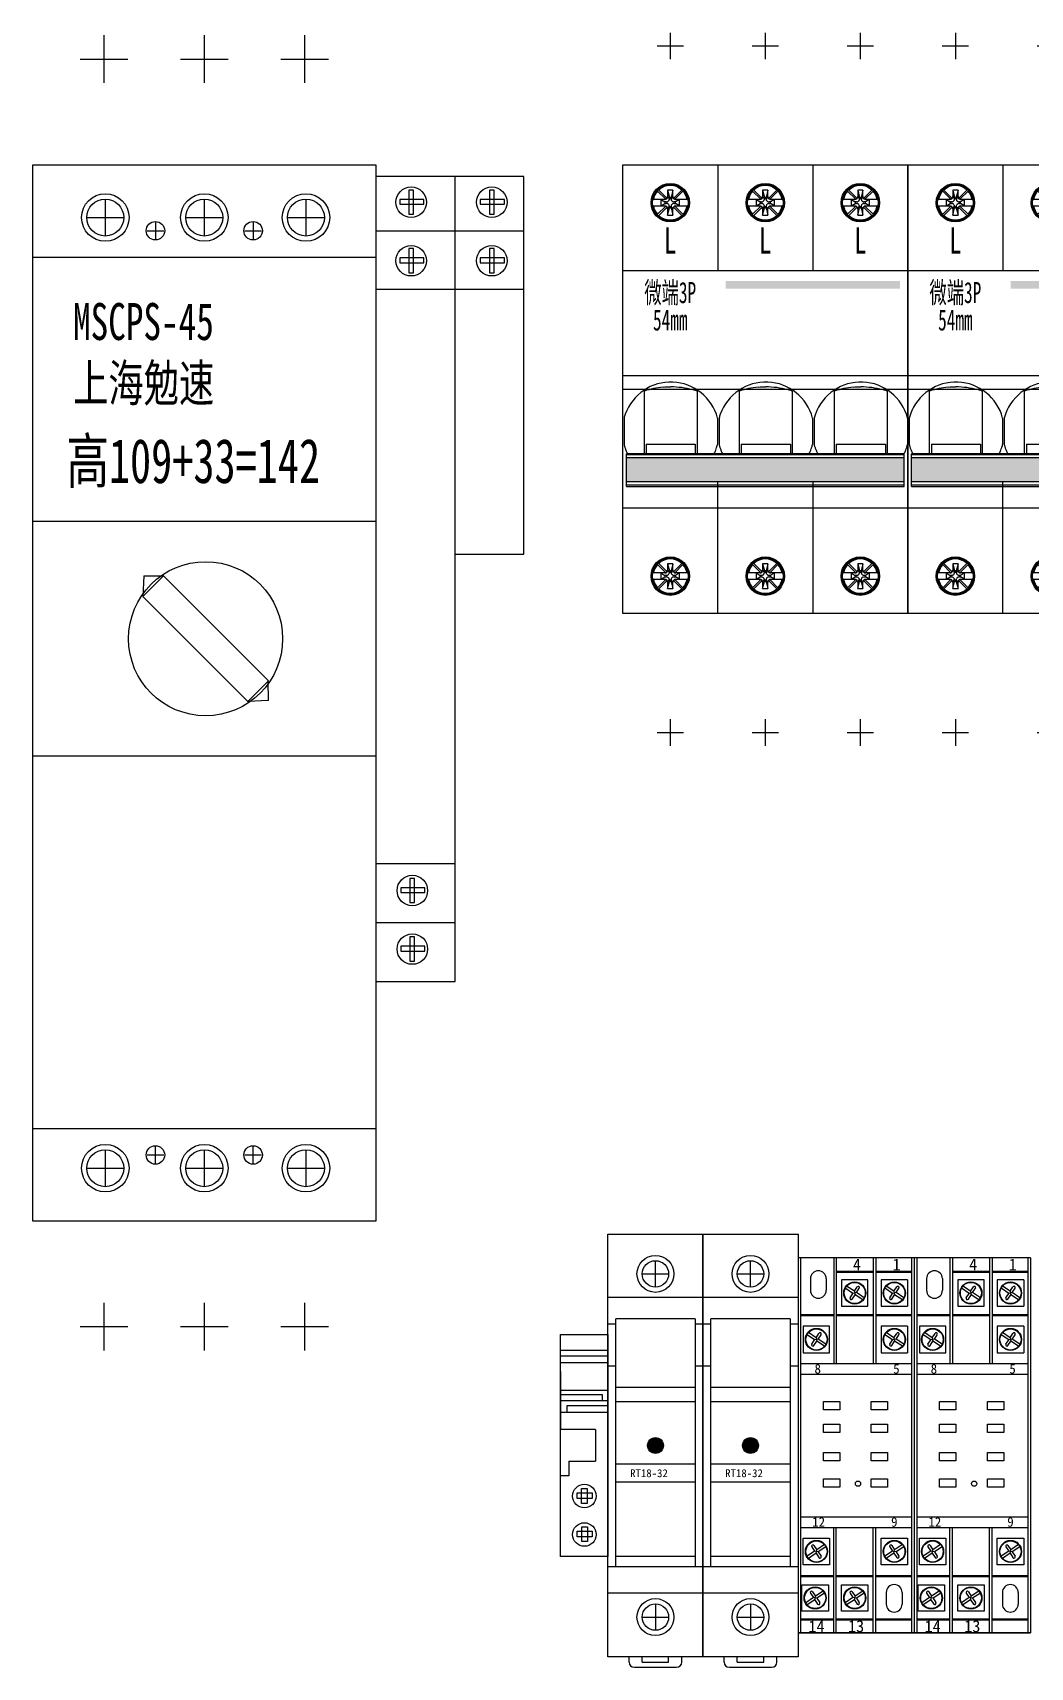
# Model space of a CAD drawing. Extents: x 1670963 to 1671827, y 397778 to 399778.
# Drawn here: x 1671409.6 to 1671598.6, y 398461.7 to 398771.2 of the extents above; entities that cross this region are included whole.
import ezdxf
from ezdxf.enums import TextEntityAlignment as Align

# ---------------------------------------------------------------- set-up
doc = ezdxf.new("R2010")
doc.units = 0
doc.header["$MEASUREMENT"] = 0
for name, color, linetype in [('EQUIP-插座', 3, 'Continuous'), ('LY-JS-YQJ', 7, 'Continuous'), ('注释', 1, 'Continuous')]:
    doc.layers.add(name, color=color, linetype=linetype)
doc.layers.add('LY-二次控制图', color=7, linetype='Continuous', lineweight=18)
doc.styles.add('-宋体', font='', dxfattribs={"width": 0.65})
doc.styles.add('LY-SJ-元器件', font='', dxfattribs={"width": 0.6, "height": 4})
doc.styles.get('-宋体').set_extended_font_data('NSimSun')
doc.styles.get('LY-SJ-元器件').set_extended_font_data('SimSun')

# ---------------------------------------------------------------- blocks, each defined once
blk = doc.blocks.new('RT18保险 正视图')
at = {"layer": 'LY-JS-YQJ'}
blk.add_hatch(color=1, dxfattribs=at).paths.add_polyline_path([(1.5, -40, 1), (-1.5, -40, 1)])
for p, q in [((-9, -80), (-9, 0)), ((-9, 0), (9, 0)), ((9, 0), (9, -80)), ((0, -10.01), (0, -5.01)), ((-2.5, -7.51), (2.5, -7.51)), ((9, -12.01), (-9, -12.01)), ((-7.5, -17), (-9, -17)), ((7.5, -16), (-7.5, -16)), ((-7.5, -63), (-7.5, -16)), ((7.5, -16), (7.5, -63)), ((9, -17), (7.5, -17)), ((-7.5, -25), (-9, -25)), ((9, -25), (7.5, -25)), ((7.5, -29), (-7.5, -29)), ((7.5, -31.75), (-7.5, -31.75)), ((-7.5, -43.5), (7.5, -43.5)), ((-7.5, -46.9), (7.5, -46.9)), ((7.5, -61), (-7.5, -61)), ((9, -63), (-9, -63)), ((9, -67.99), (-9, -67.99)), ((0, -69.99), (0, -74.99)), ((-2.5, -72.49), (2.5, -72.49)), ((9, -80), (-9, -80)), ((-5, -81), (-5, -80)), ((-2.5, -81), (-2.5, -80)), ((2.5, -81), (2.5, -80)), ((5, -81), (5, -80)), ((-4, -82), (4, -82)), ((-2.5, -81), (2.5, -81))]:
    blk.add_line(p, q, dxfattribs=at)
for centre, radius in [((0, -7.51), 3.5), ((0, -7.51), 2.5), ((0, -72.49), 3.5), ((0, -72.49), 2.5)]:
    blk.add_circle(centre, radius, dxfattribs=at)
at = {"layer": 'LY-JS-YQJ', "color": 1}
blk.add_circle((0, -40), 1.5, dxfattribs=at)
at = {"layer": 'LY-JS-YQJ'}
for centre, start, end in [((-4, -81), 180, 270), ((4, -81), 270, 0)]:
    blk.add_arc(centre, 1, start, end, dxfattribs=at)
at = {"layer": 'LY-JS-YQJ', "insert": (-4.8, -44.5), "char_height": 1.5, "width": 12.3, "attachment_point": 1}
blk.add_mtext('RT18-32', dxfattribs=at)
blk = doc.blocks.new('RT18-32X-6A')
at = {"layer": 'LY-JS-YQJ'}
blk.add_blockref('RT18保险 正视图', (9, 80), dxfattribs=at)
blk = doc.blocks.new('端子堵头')
at = {"layer": 'LY-JS-YQJ'}
for p, q in [((0, 39.03), (9, 39.03)), ((0, 37.96), (9, 37.96)), ((0, 36.73), (9, 36.73)), ((0, 35), (0, 24)), ((9, 35), (9, 24)), ((9, 34.58), (9, 33.47)), ((0, 31.48), (9, 31.48)), ((7.97, 30.59), (0, 30.59)), ((0, 29.53), (9, 29.53)), ((1.25, 27.32), (1.25, 28.56)), ((1.25, 28.56), (9, 28.56)), ((7.97, 29.53), (7.97, 30.59)), ((0, 27.32), (9, 27.32)), ((6.66, 24), (0, 24)), ((6.66, 24), (6.66, 18)), ((1.59, 18), (1.59, 15.27)), ((1.59, 18), (6.66, 18)), ((1.59, 15.27), (0, 15.27))]:
    blk.add_line(p, q, dxfattribs=at)
for points in [[(0, 42), (9, 42), (9, 0), (0, 0)], [(5.06, 12.84), (5.06, 10.03), (3.99, 10.03), (3.99, 12.84)], [(3.2, 12.05), (6.01, 12.05), (6.01, 10.99), (3.2, 10.99)], [(3.2, 4.76), (6.01, 4.76), (6.01, 3.69), (3.2, 3.69)], [(5.13, 5.6), (5.13, 2.79), (4.06, 2.79), (4.06, 5.6)]]:
    blk.add_lwpolyline(points, close=True, dxfattribs=at)
for centre in [(4.54, 11.43), (4.54, 4.14)]:
    blk.add_circle(centre, 2.23, dxfattribs=at)
blk = doc.blocks.new('HH52P')
at = {"layer": 'LY-JS-YQJ'}
for p, q in [((0, 71), (0, 0)), ((22, 71), (0, 71)), ((0, 71), (0, 68.5)), ((0.5, 71), (0.5, 0)), ((6.75, 71), (6.75, 51)), ((7.25, 71), (7.25, 51)), ((7.25, 68.5), (14.25, 68.5)), ((7.25, 68.3), (14.25, 68.3)), ((14.25, 71), (14.25, 51)), ((14.75, 71), (14.75, 51)), ((14.75, 68.5), (21.5, 68.5)), ((14.75, 68.3), (21.5, 68.3)), ((21.5, 71), (21.5, 0)), ((22, 71), (22, 0)), ((2.34, 67.09), (2.34, 64.88)), ((5.34, 67.09), (5.34, 64.88)), ((8.24, 66.87), (8.24, 61.87)), ((13.24, 66.87), (8.24, 66.87)), ((10.4, 64.3), (8.95, 65.27)), ((10.67, 64.71), (9.21, 65.67)), ((10.67, 64.71), (11.21, 65.53)), ((11.07, 64.44), (11.61, 65.26)), ((13.24, 61.87), (13.24, 66.87)), ((20.74, 66.87), (15.74, 66.87)), ((15.74, 66.87), (15.74, 61.87)), ((17.9, 64.3), (16.45, 65.27)), ((18.17, 64.71), (16.71, 65.67)), ((18.17, 64.71), (18.71, 65.53)), ((18.57, 64.44), (19.11, 65.26)), ((20.74, 66.87), (20.74, 61.87)), ((9.86, 63.48), (10.4, 64.3)), ((10.26, 63.22), (10.8, 64.04)), ((11.07, 64.44), (10.4, 64.3)), ((10.67, 64.71), (10.8, 64.04)), ((12.26, 63.08), (10.8, 64.04)), ((12.53, 63.48), (11.07, 64.44)), ((17.36, 63.48), (17.9, 64.3)), ((17.76, 63.22), (18.3, 64.04)), ((18.57, 64.44), (17.9, 64.3)), ((18.17, 64.71), (18.3, 64.04)), ((19.76, 63.08), (18.3, 64.04)), ((20.03, 63.48), (18.57, 64.44)), ((0.5, 60.3), (6.75, 60.3)), ((0.5, 60.1), (6.75, 60.1)), ((7.25, 60.3), (14.25, 60.3)), ((7.25, 60.1), (14.25, 60.1)), ((8.24, 61.87), (13.24, 61.87)), ((14.75, 60.3), (21.5, 60.3)), ((14.75, 60.1), (21.5, 60.1)), ((15.74, 61.87), (20.74, 61.87)), ((0.99, 58.07), (0.99, 53.07)), ((5.99, 58.07), (0.99, 58.07)), ((3.15, 55.51), (1.7, 56.47)), ((3.42, 55.91), (1.96, 56.87)), ((3.42, 55.91), (3.96, 56.73)), ((3.42, 55.91), (3.55, 55.24)), ((3.82, 55.64), (4.36, 56.46)), ((5.99, 53.07), (5.99, 58.07)), ((15.74, 58.07), (15.74, 53.07)), ((20.74, 58.07), (15.74, 58.07)), ((17.9, 55.51), (16.45, 56.47)), ((18.17, 55.91), (16.71, 56.87)), ((18.17, 55.91), (18.71, 56.73)), ((18.17, 55.91), (18.3, 55.24)), ((18.57, 55.64), (19.11, 56.46)), ((20.74, 58.07), (20.74, 53.07)), ((0.99, 53.07), (5.99, 53.07)), ((2.61, 54.68), (3.15, 55.51)), ((3.01, 54.42), (3.55, 55.24)), ((3.82, 55.64), (3.15, 55.51)), ((5.01, 54.28), (3.55, 55.24)), ((5.28, 54.68), (3.82, 55.64)), ((15.74, 53.07), (20.74, 53.07)), ((17.36, 54.68), (17.9, 55.51)), ((17.76, 54.42), (18.3, 55.24)), ((18.57, 55.64), (17.9, 55.51)), ((19.76, 54.28), (18.3, 55.24)), ((20.03, 54.68), (18.57, 55.64)), ((0.5, 51), (21.5, 51)), ((0.5, 49), (21.5, 49)), ((0.5, 22), (21.5, 22)), ((0.5, 20), (21.5, 20)), ((6.75, 0), (6.75, 20)), ((7.25, 0), (7.25, 20)), ((14.25, 0), (14.25, 20)), ((14.75, 0), (14.75, 20)), ((0.99, 17.93), (5.99, 17.93)), ((0.99, 12.93), (0.99, 17.93)), ((3.15, 15.49), (1.7, 14.53)), ((2.61, 16.32), (3.15, 15.49)), ((3.01, 16.58), (3.55, 15.76)), ((3.82, 15.36), (3.15, 15.49)), ((3.42, 15.09), (3.55, 15.76)), ((5.01, 16.72), (3.55, 15.76)), ((5.28, 16.32), (3.82, 15.36)), ((5.99, 17.93), (5.99, 12.93)), ((15.74, 17.93), (20.74, 17.93)), ((15.74, 12.93), (15.74, 17.93)), ((17.9, 15.49), (16.45, 14.53)), ((17.36, 16.32), (17.9, 15.49)), ((17.76, 16.58), (18.3, 15.76)), ((18.57, 15.36), (17.9, 15.49)), ((18.17, 15.09), (18.3, 15.76)), ((19.76, 16.72), (18.3, 15.76)), ((20.03, 16.32), (18.57, 15.36)), ((20.74, 17.93), (20.74, 12.93)), ((5.99, 12.93), (0.99, 12.93)), ((3.42, 15.09), (1.96, 14.13)), ((3.42, 15.09), (3.96, 14.27)), ((3.82, 15.36), (4.36, 14.54)), ((20.74, 12.93), (15.74, 12.93)), ((18.17, 15.09), (16.71, 14.13)), ((18.17, 15.09), (18.71, 14.27)), ((18.57, 15.36), (19.11, 14.54)), ((0.5, 10.9), (6.75, 10.9)), ((0.5, 10.7), (6.75, 10.7)), ((7.25, 10.9), (14.25, 10.9)), ((7.25, 10.7), (14.25, 10.7)), ((14.75, 10.9), (21.5, 10.9)), ((14.75, 10.7), (21.5, 10.7)), ((0.74, 9.13), (5.74, 9.13)), ((0.74, 4.13), (0.74, 9.13)), ((2.9, 6.7), (1.45, 5.73)), ((3.17, 6.29), (1.71, 5.33)), ((2.36, 7.52), (2.9, 6.7)), ((2.76, 7.78), (3.3, 6.96)), ((3.57, 6.56), (2.9, 6.7)), ((3.17, 6.29), (3.3, 6.96)), ((3.17, 6.29), (3.71, 5.47)), ((4.76, 7.92), (3.3, 6.96)), ((5.03, 7.52), (3.57, 6.56)), ((3.57, 6.56), (4.11, 5.74)), ((5.74, 9.13), (5.74, 4.13)), ((8.24, 4.13), (8.24, 9.13)), ((8.24, 9.13), (13.24, 9.13)), ((10.4, 6.7), (8.95, 5.73)), ((10.67, 6.29), (9.21, 5.33)), ((9.86, 7.52), (10.4, 6.7)), ((10.26, 7.78), (10.8, 6.96)), ((11.07, 6.56), (10.4, 6.7)), ((10.67, 6.29), (10.8, 6.96)), ((10.67, 6.29), (11.21, 5.47)), ((12.26, 7.92), (10.8, 6.96)), ((12.53, 7.52), (11.07, 6.56)), ((11.07, 6.56), (11.61, 5.74)), ((13.24, 9.13), (13.24, 4.13)), ((16.7, 7.65), (16.7, 5.44)), ((19.7, 7.65), (19.7, 5.44)), ((5.74, 4.13), (0.74, 4.13)), ((13.24, 4.13), (8.24, 4.13)), ((0, 0), (22, 0)), ((22, 0), (0, 0)), ((0.5, 2.7), (6.75, 2.7)), ((0.5, 2.5), (6.75, 2.5)), ((7.25, 2.7), (14.25, 2.7)), ((7.25, 2.5), (14.25, 2.5)), ((14.75, 2.7), (21.5, 2.7)), ((14.75, 2.5), (21.5, 2.5))]:
    blk.add_line(p, q, dxfattribs=at)
for points in [[(4.81, 43.81), (7.91, 43.81), (7.91, 42.22), (4.81, 42.22)], [(13.87, 43.81), (16.97, 43.81), (16.97, 42.22), (13.87, 42.22)], [(4.81, 39.53), (7.91, 39.53), (7.91, 37.95), (4.81, 37.95)], [(13.87, 39.53), (16.97, 39.53), (16.97, 37.95), (13.87, 37.95)], [(4.81, 34.15), (7.91, 34.15), (7.91, 32.57), (4.81, 32.57)], [(13.87, 34.15), (16.97, 34.15), (16.97, 32.57), (13.87, 32.57)], [(4.81, 29.16), (7.91, 29.16), (7.91, 27.58), (4.81, 27.58)], [(13.87, 29.16), (16.97, 29.16), (16.97, 27.58), (13.87, 27.58)]]:
    blk.add_lwpolyline(points, close=True, dxfattribs=at)
for centre, radius in [((10.74, 64.37), 2.09), ((10.74, 64.37), 2), ((18.24, 64.37), 2.09), ((18.24, 64.37), 2), ((3.49, 55.57), 2.09), ((3.49, 55.57), 2), ((18.24, 55.57), 2.09), ((18.24, 55.57), 2), ((11.36, 28.27), 0.5), ((3.49, 15.43), 2.09), ((3.49, 15.43), 2), ((18.24, 15.43), 2.09), ((18.24, 15.43), 2), ((3.24, 6.63), 2.09), ((3.24, 6.63), 2), ((10.74, 6.63), 2.09), ((10.74, 6.63), 2)]:
    blk.add_circle(centre, radius, dxfattribs=at)
for centre, radius, start, end in [((3.84, 67.09), 1.5, 0, 180), ((11.41, 65.39), 0.24, 326.5949, 146.5949), ((18.91, 65.39), 0.24, 326.5949, 146.5949), ((3.84, 64.88), 1.5, 180, 0), ((10.06, 63.35), 0.24, 146.5949, 326.5949), ((17.56, 63.35), 0.24, 146.5949, 326.5949), ((4.16, 56.6), 0.24, 326.5949, 146.5949), ((18.91, 56.6), 0.24, 326.5949, 146.5949), ((2.81, 54.55), 0.24, 146.5949, 326.5949), ((17.56, 54.55), 0.24, 146.5949, 326.5949), ((2.81, 16.45), 0.24, 33.4051, 213.4051), ((17.56, 16.45), 0.24, 33.4051, 213.4051), ((4.16, 14.4), 0.24, 213.4051, 33.4051), ((18.91, 14.4), 0.24, 213.4051, 33.4051), ((2.56, 7.65), 0.24, 33.4051, 213.4051), ((10.06, 7.65), 0.24, 33.4051, 213.4051), ((18.2, 7.65), 1.5, 0, 180), ((3.91, 5.61), 0.24, 213.4051, 33.4051), ((11.41, 5.61), 0.24, 213.4051, 33.4051), ((18.2, 5.44), 1.5, 180, 0)]:
    blk.add_arc(centre, radius, start, end, dxfattribs=at)
for s, insert, char_height, width, attachment_point in [('{\\fSimSun|b0|i0|c134|p2;4}', (10.4, 70.88), 2.25, 1.0919, 1), ('{\\fSimSun|b0|i0|c134|p2;1}', (17.9, 70.88), 2.25, 1.0919, 1), ('{\\fSimSun|b0|i0|c134|p2;8}', (3.12, 50.91), 1.8, 0.8735, 1), ('{\\fSimSun|b0|i0|c134|p2;5}', (18.02, 50.91), 1.8, 0.8735, 1), ('{\\fSimSun|b0|i0|c134|p2;12}', (2.68, 21.91), 1.8, 0.8735, 1), ('{\\fSimSun|b0|i0|c134|p2;9}', (17.62, 21.91), 1.8, 0.8735, 1), ('{\\fSimSun|b0|i0|c134|p2;14}', (1.97, 0.12), 2.25, 1.0919, 7), ('{\\fSimSun|b0|i0|c134|p2;13}', (9.47, 0.12), 2.25, 1.0919, 7)]:
    blk.add_mtext(s, dxfattribs=dict(at, insert=insert, char_height=char_height, width=width, attachment_point=attachment_point))
blk = doc.blocks.new('A$C621cb95d')
at = {"color": 0}
for p, q in [((93, -2.25), (65, -2.25)), ((13.75, -6.5), (13.75, -13.5)), ((32.5, -6.5), (32.5, -13.5)), ((51.75, -6.5), (51.75, -13.5)), ((10.25, -10), (17.25, -10)), ((29, -10), (36, -10)), ((48.25, -10), (55.25, -10)), ((65, -12.5), (93, -12.5)), ((0, -17.5), (65, -17.5)), ((65, -23.58), (93, -23.58)), ((0, -67.5), (65, -67.5)), ((21.04, -77.83), (20.87, -81.76)), ((21.04, -77.83), (24.76, -77.87)), ((44.67, -101.44), (44.6, -97.71)), ((44.67, -101.44), (40.74, -101.63)), ((65, -112), (0, -112)), ((65, -132.31), (80, -132.31)), ((65, -143.49), (80, -143.49)), ((0, -182.5), (65, -182.5)), ((13.75, -186.5), (13.75, -193.5)), ((32.5, -186.5), (32.5, -193.5)), ((51.75, -186.5), (51.75, -193.5)), ((10.25, -190), (17.25, -190)), ((29, -190), (36, -190)), ((48.25, -190), (55.25, -190))]:
    blk.add_line(p, q, dxfattribs=at)
at = {"color": 1}
for p, q in [((23.25, -10.9), (23.25, -14.1)), ((41.75, -10.9), (41.75, -14.1)), ((21.65, -12.5), (24.85, -12.5)), ((40.15, -12.5), (43.35, -12.5)), ((21.65, -187.5), (24.85, -187.5)), ((23.25, -189.1), (23.25, -185.9)), ((40.15, -187.5), (43.35, -187.5)), ((41.75, -189.1), (41.75, -185.9))]:
    blk.add_line(p, q, dxfattribs=at)
at = {"color": 0}
for points in [[(0, 0), (65, 0), (65, -200), (0, -200)], [(72.11, -9.39), (72.11, -4.81), (71.22, -4.81), (71.22, -9.39)], [(87.38, -9.39), (87.38, -4.81), (86.48, -4.81), (86.48, -9.39)], [(69.5, -7.47), (74.07, -7.47), (74.07, -6.58), (69.5, -6.58)], [(84.76, -7.47), (89.33, -7.47), (89.33, -6.58), (84.76, -6.58)], [(69.5, -18.55), (74.07, -18.55), (74.07, -17.66), (69.5, -17.66)], [(72.11, -20.46), (72.11, -15.89), (71.22, -15.89), (71.22, -20.46)], [(84.76, -18.55), (89.33, -18.55), (89.33, -17.66), (84.76, -17.66)], [(87.38, -20.46), (87.38, -15.89), (86.48, -15.89), (86.48, -20.46)], [(24.76, -77.87), (44.63, -97.74), (40.74, -101.63), (20.87, -81.76)], [(72.33, -139.72), (72.33, -135.15), (71.44, -135.15), (71.44, -139.72)], [(69.72, -137.81), (74.29, -137.81), (74.29, -136.91), (69.72, -136.91)], [(69.72, -148.88), (74.29, -148.88), (74.29, -147.99), (69.72, -147.99)], [(72.33, -150.79), (72.33, -146.22), (71.44, -146.22), (71.44, -150.79)]]:
    blk.add_lwpolyline(points, close=True, dxfattribs=at)
for points in [[(65, -154.68), (80, -154.68), (80, -2.25)], [(80, -73.75), (93, -73.75), (93, -2.25)]]:
    blk.add_lwpolyline(points, dxfattribs=at)
for centre, radius in [((13.75, -10), 4.5), ((32.5, -10), 4.5), ((51.75, -10), 4.5), ((71.68, -7.1), 2.89), ((86.94, -7.1), 2.89), ((13.75, -10), 3.5), ((32.5, -10), 3.5), ((51.75, -10), 3.5), ((71.68, -18.18), 2.89), ((86.94, -18.18), 2.89), ((32.75, -89.75), 14.59), ((71.9, -137.43), 2.89), ((71.9, -148.51), 2.89), ((13.75, -190), 4.5), ((32.5, -190), 4.5), ((51.75, -190), 4.5), ((13.75, -190), 3.5), ((32.5, -190), 3.5), ((51.75, -190), 3.5)]:
    blk.add_circle(centre, radius, dxfattribs=at)
at = {"layer": 'EQUIP-插座', "color": 1}
for p, q in [((13.5, 24.5), (13.5, 15.5)), ((32.5, 24.5), (32.5, 15.5)), ((51.5, 24.5), (51.5, 15.5)), ((9, 20), (18, 20)), ((28, 20), (37, 20)), ((47, 20), (56, 20)), ((13.5, -215.5), (13.5, -224.5)), ((32.5, -215.5), (32.5, -224.5)), ((51.5, -215.5), (51.5, -224.5)), ((9, -220), (18, -220)), ((28, -220), (37, -220)), ((47, -220), (56, -220))]:
    blk.add_line(p, q, dxfattribs=at)
at = {"layer": 'EQUIP-插座', "color": 4}
for centre in [(23.25, -12.5), (41.75, -12.5), (23.25, -187.5), (41.75, -187.5)]:
    blk.add_circle(centre, 1.75, dxfattribs=at)
at = {"color": 1, "style": '-宋体', "width": 0.7}
for s, height, p in [('MSCPS-45', 7, (7.64, -33.19)), ('上海勉速', 7, (7.64, -44.85)), ('高109+33=142', 8.4, (6.41, -60.28))]:
    blk.add_text(s, height=height, dxfattribs=at).set_placement(p)
blk = doc.blocks.new('KB0-MSCPS-45上海勉速-2024.1')
at = {"layer": '注释', "color": 6}
for centre in [(23.25, 192.5), (41.75, 192.5), (23.25, 17.5), (41.75, 17.5)]:
    blk.add_circle(centre, 1.75, dxfattribs=at)
at = {"color": 0}
blk.add_blockref('A$C621cb95d', (0, 205), dxfattribs=at)
blk = doc.blocks.new('微端3P-54mm-2022.1')
h = blk.add_hatch(color=3)
h.dxf.hatch_style = 1
h.paths.add_polyline_path([(52.5, 19), (52.5, 20.5), (19.5, 20.5), (19.5, 19)])
h = blk.add_hatch(color=0)
h.dxf.hatch_style = 1
h.paths.add_polyline_path([(53.3, -17.47), (53.3, -12.97), (0.7, -12.97), (0.7, -17.47)])
at = {"color": 1}
for p, q in [((6.5, 65), (11.5, 65)), ((9, 67.5), (9, 62.5)), ((24.5, 65), (29.5, 65)), ((27, 67.5), (27, 62.5)), ((42.5, 65), (47.5, 65)), ((45, 67.5), (45, 62.5)), ((0, 0), (54, 0)), ((9, -62.5), (9, -67.5)), ((27, -62.5), (27, -67.5)), ((45, -62.5), (45, -67.5)), ((6.5, -65), (11.5, -65)), ((24.5, -65), (29.5, -65)), ((42.5, -65), (47.5, -65))]:
    blk.add_line(p, q, dxfattribs=at)
at = {"color": 0}
for p, q in [((0, -42.5), (0, 42.5)), ((0, 42.5), (54, 42.5)), ((18, 42.5), (18, 22.5)), ((36, 42.5), (36, 22.5)), ((54, 42.5), (54, -42.5)), ((0, 22.5), (54, 22.5)), ((54, 2.5), (0, 2.5)), ((18, -42.5), (18, -17.47)), ((36, -17.47), (36, -42.5)), ((54, -22.5), (0, -22.5)), ((54, -42.5), (0, -42.5))]:
    blk.add_line(p, q, dxfattribs=at)
at = {"color": 0, "linetype": 'Continuous', "lineweight": 25}
for p, q in [((6.7, 37.82), (6.49, 37.61)), ((6.49, 37.61), (6.6, 37.5)), ((6.6, 37.5), (8.15, 35.95)), ((6.81, 37.71), (6.7, 37.82)), ((8.39, 36.13), (6.81, 37.71)), ((8.5, 37.66), (8.5, 36.46)), ((8.5, 37.66), (8.85, 36.31)), ((9.5, 37.66), (8.5, 37.66)), ((9.5, 37.66), (9.15, 36.31)), ((9.5, 36.46), (9.5, 37.66)), ((11.19, 37.71), (9.61, 36.13)), ((9.85, 35.95), (11.4, 37.5)), ((11.3, 37.82), (11.19, 37.71)), ((11.51, 37.61), (11.3, 37.82)), ((11.4, 37.5), (11.51, 37.61)), ((24.7, 37.82), (24.49, 37.61)), ((24.49, 37.61), (24.6, 37.5)), ((24.6, 37.5), (26.15, 35.95)), ((24.81, 37.71), (24.7, 37.82)), ((26.39, 36.13), (24.81, 37.71)), ((27.5, 37.66), (26.5, 37.66)), ((26.5, 37.66), (26.5, 36.46)), ((26.5, 37.66), (26.85, 36.31)), ((27.5, 37.66), (27.15, 36.31)), ((27.5, 36.46), (27.5, 37.66)), ((29.19, 37.71), (27.61, 36.13)), ((27.85, 35.95), (29.4, 37.5)), ((29.3, 37.82), (29.19, 37.71)), ((29.51, 37.61), (29.3, 37.82)), ((29.4, 37.5), (29.51, 37.61)), ((42.7, 37.82), (42.49, 37.61)), ((42.49, 37.61), (42.6, 37.5)), ((42.6, 37.5), (44.15, 35.95)), ((42.81, 37.71), (42.7, 37.82)), ((44.39, 36.13), (42.81, 37.71)), ((44.5, 37.66), (44.85, 36.31)), ((45.5, 37.66), (44.5, 37.66)), ((44.5, 37.66), (44.5, 36.46)), ((45.5, 37.66), (45.15, 36.31)), ((45.5, 36.46), (45.5, 37.66)), ((47.19, 37.71), (45.61, 36.13)), ((45.85, 35.95), (47.4, 37.5)), ((47.3, 37.82), (47.19, 37.71)), ((47.51, 37.61), (47.3, 37.82)), ((47.4, 37.5), (47.51, 37.61)), ((5.58, 34.71), (7.95, 34.71)), ((7.95, 35.91), (5.59, 35.91)), ((8.15, 34.67), (6.6, 33.12)), ((6.81, 32.91), (8.39, 34.49)), ((7.25, 35.91), (7.25, 34.71)), ((7.25, 35.91), (8, 35.46)), ((7.25, 34.71), (8, 35.16)), ((8, 35.46), (8, 35.16)), ((8.25, 35.46), (8, 35.46)), ((8, 35.16), (8.25, 35.16)), ((8.5, 36.46), (8.85, 35.96)), ((8.5, 34.16), (8.85, 34.65)), ((8.5, 32.96), (8.85, 34.31)), ((8.5, 34.16), (8.5, 32.96)), ((9.15, 36.31), (8.85, 36.31)), ((8.85, 36.31), (8.85, 35.96)), ((8.85, 34.65), (8.85, 34.31)), ((8.85, 34.31), (9.15, 34.31)), ((9.5, 36.46), (9.15, 35.96)), ((9.15, 35.96), (9.15, 36.31)), ((9.5, 34.16), (9.15, 34.66)), ((9.15, 34.31), (9.15, 34.66)), ((9.15, 34.31), (9.5, 32.96)), ((9.5, 32.96), (9.5, 34.16)), ((9.61, 34.49), (11.19, 32.91)), ((10, 35.46), (9.75, 35.46)), ((9.75, 35.16), (10, 35.16)), ((11.4, 33.12), (9.85, 34.67)), ((10.75, 35.91), (10, 35.46)), ((10, 35.16), (10, 35.46)), ((10.75, 34.71), (10, 35.16)), ((12.42, 35.91), (10.05, 35.91)), ((10.05, 34.71), (12.41, 34.71)), ((10.75, 34.71), (10.75, 35.91)), ((23.58, 34.71), (25.95, 34.71)), ((25.95, 35.91), (23.59, 35.91)), ((26.15, 34.67), (24.6, 33.12)), ((24.81, 32.91), (26.39, 34.49)), ((25.25, 35.91), (25.25, 34.71)), ((25.25, 35.91), (26, 35.46)), ((25.25, 34.71), (26, 35.16)), ((26, 35.46), (26, 35.16)), ((26.25, 35.46), (26, 35.46)), ((26, 35.16), (26.25, 35.16)), ((26.5, 36.46), (26.85, 35.96)), ((26.5, 34.16), (26.85, 34.65)), ((26.5, 32.96), (26.85, 34.31)), ((26.5, 34.16), (26.5, 32.96)), ((26.85, 36.31), (26.85, 35.96)), ((27.15, 36.31), (26.85, 36.31)), ((26.85, 34.65), (26.85, 34.31)), ((26.85, 34.31), (27.15, 34.31)), ((27.5, 36.46), (27.15, 35.96)), ((27.15, 35.96), (27.15, 36.31)), ((27.15, 34.31), (27.15, 34.66)), ((27.5, 34.16), (27.15, 34.66)), ((27.15, 34.31), (27.5, 32.96)), ((27.5, 32.96), (27.5, 34.16)), ((27.61, 34.49), (29.19, 32.91)), ((28, 35.46), (27.75, 35.46)), ((27.75, 35.16), (28, 35.16)), ((29.4, 33.12), (27.85, 34.67)), ((28.75, 35.91), (28, 35.46)), ((28, 35.16), (28, 35.46)), ((28.75, 34.71), (28, 35.16)), ((30.42, 35.91), (28.05, 35.91)), ((28.05, 34.71), (30.41, 34.71)), ((28.75, 34.71), (28.75, 35.91)), ((41.58, 34.71), (43.95, 34.71)), ((43.95, 35.91), (41.59, 35.91)), ((44.15, 34.67), (42.6, 33.12)), ((42.81, 32.91), (44.39, 34.49)), ((43.25, 35.91), (43.25, 34.71)), ((43.25, 35.91), (44, 35.46)), ((43.25, 34.71), (44, 35.16)), ((44, 35.46), (44, 35.16)), ((44.25, 35.46), (44, 35.46)), ((44, 35.16), (44.25, 35.16)), ((44.5, 36.46), (44.85, 35.96)), ((44.5, 34.16), (44.85, 34.65)), ((44.5, 32.96), (44.85, 34.31)), ((44.5, 34.16), (44.5, 32.96)), ((44.85, 36.31), (44.85, 35.96)), ((45.15, 36.31), (44.85, 36.31)), ((44.85, 34.65), (44.85, 34.31)), ((44.85, 34.31), (45.15, 34.31)), ((45.5, 36.46), (45.15, 35.96)), ((45.15, 35.96), (45.15, 36.31)), ((45.15, 34.31), (45.15, 34.66)), ((45.5, 34.16), (45.15, 34.66)), ((45.15, 34.31), (45.5, 32.96)), ((45.5, 32.96), (45.5, 34.16)), ((45.61, 34.49), (47.19, 32.91)), ((46, 35.46), (45.75, 35.46)), ((45.75, 35.16), (46, 35.16)), ((47.4, 33.12), (45.85, 34.67)), ((46.75, 35.91), (46, 35.46)), ((46, 35.16), (46, 35.46)), ((46.75, 34.71), (46, 35.16)), ((48.42, 35.91), (46.05, 35.91)), ((46.05, 34.71), (48.41, 34.71)), ((46.75, 34.71), (46.75, 35.91)), ((6.6, 33.12), (6.49, 33.01)), ((6.49, 33.01), (6.7, 32.8)), ((6.7, 32.8), (6.81, 32.91)), ((8.5, 32.96), (9.5, 32.96)), ((9, 31.81), (9, 32.06)), ((11.19, 32.91), (11.3, 32.8)), ((11.3, 32.8), (11.51, 33.01)), ((11.51, 33.01), (11.4, 33.12)), ((24.6, 33.12), (24.49, 33.01)), ((24.49, 33.01), (24.7, 32.8)), ((24.7, 32.8), (24.81, 32.91)), ((26.5, 32.96), (27.5, 32.96)), ((27, 31.81), (27, 32.06)), ((29.19, 32.91), (29.3, 32.8)), ((29.3, 32.8), (29.51, 33.01)), ((29.51, 33.01), (29.4, 33.12)), ((42.6, 33.12), (42.49, 33.01)), ((42.49, 33.01), (42.7, 32.8)), ((42.7, 32.8), (42.81, 32.91)), ((44.5, 32.96), (45.5, 32.96)), ((45, 31.81), (45, 32.06)), ((47.19, 32.91), (47.3, 32.8)), ((47.3, 32.8), (47.51, 33.01)), ((47.51, 33.01), (47.4, 33.12)), ((4.1, -12.22), (4.1, -0.35)), ((14.1, -0.35), (14.1, -12.22)), ((22.1, -12.22), (22.1, -0.35)), ((32.1, -0.35), (32.1, -12.22)), ((40.1, -12.22), (40.1, -0.35)), ((50.1, -0.35), (50.1, -12.22)), ((0.25, -5.47), (0.25, -10.49)), ((17.95, -5.47), (17.95, -10.49)), ((18.25, -5.47), (18.25, -10.49)), ((35.95, -5.47), (35.95, -10.49)), ((36.25, -5.47), (36.25, -10.49)), ((53.95, -5.47), (53.95, -10.49)), ((53.3, -12.22), (0.7, -12.22)), ((0.7, -18.44), (0.7, -12.22)), ((4.45, -10.38), (4.45, -12.22)), ((4.45, -10.38), (13.75, -10.38)), ((13.75, -10.38), (13.75, -12.22)), ((22.45, -10.38), (22.45, -12.22)), ((22.45, -10.38), (31.75, -10.38)), ((31.75, -10.38), (31.75, -12.22)), ((40.45, -10.38), (40.45, -12.22)), ((40.45, -10.38), (49.75, -10.38)), ((49.75, -10.38), (49.75, -12.22)), ((53.3, -18.44), (53.3, -12.22)), ((53.3, -12.44), (0.7, -12.44)), ((53.3, -12.97), (0.7, -12.97)), ((0.7, -17.47), (53.3, -17.47)), ((0.7, -18.13), (53.3, -18.13)), ((0.7, -18.44), (53.3, -18.44)), ((6.7, -32.89), (6.49, -33.1)), ((6.49, -33.1), (6.6, -33.21)), ((6.6, -33.21), (8.15, -34.76)), ((6.81, -33), (6.7, -32.89)), ((8.39, -34.58), (6.81, -33)), ((8.5, -33.05), (8.85, -34.4)), ((9.5, -33.05), (8.5, -33.05)), ((8.5, -33.05), (8.5, -34.25)), ((9.5, -33.05), (9.15, -34.4)), ((9.5, -34.25), (9.5, -33.05)), ((11.19, -33), (9.61, -34.58)), ((9.85, -34.76), (11.4, -33.21)), ((11.3, -32.89), (11.19, -33)), ((11.51, -33.1), (11.3, -32.89)), ((11.4, -33.21), (11.51, -33.1)), ((24.7, -32.89), (24.49, -33.1)), ((24.49, -33.1), (24.6, -33.21)), ((24.6, -33.21), (26.15, -34.76)), ((24.81, -33), (24.7, -32.89)), ((26.39, -34.58), (24.81, -33)), ((26.5, -33.05), (26.5, -34.25)), ((27.5, -33.05), (26.5, -33.05)), ((26.5, -33.05), (26.85, -34.4)), ((27.5, -33.05), (27.15, -34.4)), ((27.5, -34.25), (27.5, -33.05)), ((29.19, -33), (27.61, -34.58)), ((27.85, -34.76), (29.4, -33.21)), ((29.3, -32.89), (29.19, -33)), ((29.51, -33.1), (29.3, -32.89)), ((29.4, -33.21), (29.51, -33.1)), ((42.7, -32.89), (42.49, -33.1)), ((42.49, -33.1), (42.6, -33.21)), ((42.6, -33.21), (44.15, -34.76)), ((42.81, -33), (42.7, -32.89)), ((44.39, -34.58), (42.81, -33)), ((44.5, -33.05), (44.85, -34.4)), ((45.5, -33.05), (44.5, -33.05)), ((44.5, -33.05), (44.5, -34.25)), ((45.5, -33.05), (45.15, -34.4)), ((45.5, -34.25), (45.5, -33.05)), ((47.19, -33), (45.61, -34.58)), ((45.85, -34.76), (47.4, -33.21)), ((47.3, -32.89), (47.19, -33)), ((47.51, -33.1), (47.3, -32.89)), ((47.4, -33.21), (47.51, -33.1)), ((5.58, -36), (7.95, -36)), ((7.95, -34.8), (5.59, -34.8)), ((8.15, -36.04), (6.6, -37.59)), ((6.81, -37.8), (8.39, -36.22)), ((7.25, -34.8), (7.25, -36)), ((7.25, -34.8), (8, -35.25)), ((7.25, -36), (8, -35.55)), ((8, -35.25), (8, -35.55)), ((8.25, -35.25), (8, -35.25)), ((8, -35.55), (8.25, -35.55)), ((8.5, -34.25), (8.85, -34.75)), ((8.5, -36.55), (8.85, -36.05)), ((8.5, -37.75), (8.85, -36.4)), ((8.5, -36.55), (8.5, -37.75)), ((9.15, -34.4), (8.85, -34.4)), ((8.85, -34.4), (8.85, -34.75)), ((8.85, -36.05), (8.85, -36.4)), ((8.85, -36.4), (9.15, -36.4)), ((9.5, -34.25), (9.15, -34.75)), ((9.15, -34.75), (9.15, -34.4)), ((9.5, -36.55), (9.15, -36.05)), ((9.15, -36.4), (9.15, -36.05)), ((9.15, -36.4), (9.5, -37.75)), ((9.5, -37.75), (9.5, -36.55)), ((9.61, -36.22), (11.19, -37.8)), ((10, -35.25), (9.75, -35.25)), ((9.75, -35.55), (10, -35.55)), ((11.4, -37.59), (9.85, -36.04)), ((10.75, -34.8), (10, -35.25)), ((10, -35.55), (10, -35.25)), ((10.75, -36), (10, -35.55)), ((12.42, -34.8), (10.05, -34.8)), ((10.05, -36), (12.41, -36)), ((10.75, -36), (10.75, -34.8)), ((23.58, -36), (25.95, -36)), ((25.95, -34.8), (23.59, -34.8)), ((26.15, -36.04), (24.6, -37.59)), ((24.81, -37.8), (26.39, -36.22)), ((25.25, -34.8), (25.25, -36)), ((25.25, -34.8), (26, -35.25)), ((25.25, -36), (26, -35.55)), ((26, -35.25), (26, -35.55)), ((26.25, -35.25), (26, -35.25)), ((26, -35.55), (26.25, -35.55)), ((26.5, -34.25), (26.85, -34.75)), ((26.5, -36.55), (26.85, -36.05)), ((26.5, -37.75), (26.85, -36.4)), ((26.5, -36.55), (26.5, -37.75)), ((27.15, -34.4), (26.85, -34.4)), ((26.85, -34.4), (26.85, -34.75)), ((26.85, -36.05), (26.85, -36.4)), ((26.85, -36.4), (27.15, -36.4)), ((27.5, -34.25), (27.15, -34.75)), ((27.15, -34.75), (27.15, -34.4)), ((27.15, -36.4), (27.15, -36.05)), ((27.5, -36.55), (27.15, -36.05)), ((27.15, -36.4), (27.5, -37.75)), ((27.5, -37.75), (27.5, -36.55)), ((27.61, -36.22), (29.19, -37.8)), ((28, -35.25), (27.75, -35.25)), ((27.75, -35.55), (28, -35.55)), ((29.4, -37.59), (27.85, -36.04)), ((28.75, -34.8), (28, -35.25)), ((28, -35.55), (28, -35.25)), ((28.75, -36), (28, -35.55)), ((30.42, -34.8), (28.05, -34.8)), ((28.05, -36), (30.41, -36)), ((28.75, -36), (28.75, -34.8)), ((41.58, -36), (43.95, -36)), ((43.95, -34.8), (41.59, -34.8)), ((44.15, -36.04), (42.6, -37.59)), ((42.81, -37.8), (44.39, -36.22)), ((43.25, -34.8), (44, -35.25)), ((43.25, -34.8), (43.25, -36)), ((43.25, -36), (44, -35.55)), ((44, -35.25), (44, -35.55)), ((44.25, -35.25), (44, -35.25)), ((44, -35.55), (44.25, -35.55)), ((44.5, -34.25), (44.85, -34.75)), ((44.5, -36.55), (44.85, -36.05)), ((44.5, -37.75), (44.85, -36.4)), ((44.5, -36.55), (44.5, -37.75)), ((44.85, -34.4), (44.85, -34.75)), ((45.15, -34.4), (44.85, -34.4)), ((44.85, -36.05), (44.85, -36.4)), ((44.85, -36.4), (45.15, -36.4)), ((45.5, -34.25), (45.15, -34.75)), ((45.15, -34.75), (45.15, -34.4)), ((45.15, -36.4), (45.15, -36.05)), ((45.5, -36.55), (45.15, -36.05)), ((45.15, -36.4), (45.5, -37.75)), ((45.5, -37.75), (45.5, -36.55)), ((45.61, -36.22), (47.19, -37.8)), ((46, -35.25), (45.75, -35.25)), ((45.75, -35.55), (46, -35.55)), ((47.4, -37.59), (45.85, -36.04)), ((46.75, -34.8), (46, -35.25)), ((46, -35.55), (46, -35.25)), ((46.75, -36), (46, -35.55)), ((48.42, -34.8), (46.05, -34.8)), ((46.05, -36), (48.41, -36)), ((46.75, -36), (46.75, -34.8)), ((6.6, -37.59), (6.49, -37.7)), ((6.49, -37.7), (6.7, -37.91)), ((6.7, -37.91), (6.81, -37.8)), ((8.5, -37.75), (9.5, -37.75)), ((9, -38.9), (9, -38.65)), ((11.19, -37.8), (11.3, -37.91)), ((11.3, -37.91), (11.51, -37.7)), ((11.51, -37.7), (11.4, -37.59)), ((24.6, -37.59), (24.49, -37.7)), ((24.49, -37.7), (24.7, -37.91)), ((24.7, -37.91), (24.81, -37.8)), ((26.5, -37.75), (27.5, -37.75)), ((27, -38.9), (27, -38.65)), ((29.19, -37.8), (29.3, -37.91)), ((29.3, -37.91), (29.51, -37.7)), ((29.51, -37.7), (29.4, -37.59)), ((42.6, -37.59), (42.49, -37.7)), ((42.49, -37.7), (42.7, -37.91)), ((42.7, -37.91), (42.81, -37.8)), ((44.5, -37.75), (45.5, -37.75)), ((45, -38.9), (45, -38.65)), ((47.19, -37.8), (47.3, -37.91)), ((47.3, -37.91), (47.51, -37.7)), ((47.51, -37.7), (47.4, -37.59))]:
    blk.add_line(p, q, dxfattribs=at)
at = {"color": 0}
for centre, radius in [((9, 35.31), 3.64), ((9, 35.31), 3.39), ((27, 35.31), 3.64), ((27, 35.31), 3.39), ((45, 35.31), 3.64), ((45, 35.31), 3.39), ((9, -35.4), 3.64), ((9, -35.4), 3.39), ((27, -35.4), 3.64), ((27, -35.4), 3.39), ((45, -35.4), 3.64), ((45, -35.4), 3.39)]:
    blk.add_circle(centre, radius, dxfattribs=at)
at = {"color": 0, "linetype": 'Continuous', "lineweight": 25}
for centre in [(9, 35.31), (27, 35.31), (45, 35.31), (9, -35.4), (27, -35.4), (45, -35.4)]:
    blk.add_circle(centre, 3.5, dxfattribs=at)
for centre, radius, start, end in [((9, 35.31), 3.25, 137.6454, 169.3613), ((9, 35.31), 3.25, 47.6454, 132.3546), ((9, 35.31), 3.25, 10.6387, 42.3546), ((27, 35.31), 3.25, 137.6454, 169.3613), ((27, 35.31), 3.25, 47.6454, 132.3546), ((27, 35.31), 3.25, 10.6387, 42.3546), ((45, 35.31), 3.25, 137.6454, 169.3613), ((45, 35.31), 3.25, 47.6454, 132.3546), ((45, 35.31), 3.25, 10.6387, 42.3546), ((9, 35.31), 3.25, 190.6387, 222.3546), ((7.95, 36.46), 0.552, 270, 360), ((7.95, 34.16), 0.552, 0, 90), ((8.06, 37.76), 2.31, 274.6869, 276.011), ((8.06, 32.85), 2.31, 83.234, 85.2255), ((8.18, 36.73), 1.27, 275.7409, 278.1372), ((8.23, 34.32), 0.834, 77.8753, 83.3489), ((8.25, 36.21), 0.747, 278.1332, 282.1859), ((8.31, 35.96), 0.494, 282.0203, 298.836), ((8.3, 34.65), 0.5, 58.0737, 77.8061), ((8.23, 36.09), 0.641, 299.0084, 316.9423), ((8.23, 34.53), 0.636, 37.8376, 58.3835), ((8.33, 36), 0.506, 316.5183, 337.4465), ((8.35, 34.62), 0.49, 22.029, 37.4855), ((8.03, 36.13), 0.834, 337.6013, 343.0532), ((8.11, 34.52), 0.747, 18.1694, 22.2379), ((7.61, 34.36), 1.27, 15.7681, 18.1735), ((6.62, 36.56), 2.31, 342.9388, 344.9228), ((6.61, 34.07), 2.31, 14.7102, 16.0393), ((11.38, 36.56), 2.31, 195.0773, 196.4013), ((11.38, 34.06), 2.31, 162.9388, 164.9228), ((10.39, 36.26), 1.27, 196.1312, 198.5273), ((9.97, 34.49), 0.834, 157.6013, 163.0532), ((9.89, 36.09), 0.747, 198.5233, 202.5755), ((9.65, 35.99), 0.49, 202.3673, 217.7617), ((9.67, 34.62), 0.506, 136.5183, 157.4465), ((9.77, 36.09), 0.636, 218.1132, 238.5766), ((9.77, 34.53), 0.641, 119.0082, 136.9423), ((9.7, 35.97), 0.5, 238.269, 257.922), ((9.69, 34.65), 0.494, 102.021, 118.8359), ((10.05, 36.46), 0.552, 180, 270), ((10.05, 34.16), 0.552, 90, 180), ((9.77, 36.3), 0.834, 257.9903, 263.442), ((9.75, 34.41), 0.747, 98.1342, 102.1867), ((9.82, 33.89), 1.27, 95.7421, 98.1383), ((9.94, 37.76), 2.31, 263.3277, 265.3115), ((9.94, 32.85), 2.31, 94.6881, 96.0122), ((9, 35.31), 3.25, 317.6454, 349.3613), ((27, 35.31), 3.25, 190.6387, 222.3546), ((25.95, 36.46), 0.552, 270, 360), ((25.95, 34.16), 0.552, 0, 90), ((26.06, 37.76), 2.31, 274.6869, 276.011), ((26.06, 32.85), 2.31, 83.234, 85.2255), ((26.18, 36.73), 1.27, 275.7409, 278.1372), ((26.23, 34.32), 0.834, 77.8753, 83.3489), ((26.25, 36.21), 0.747, 278.1332, 282.1859), ((26.31, 35.96), 0.494, 282.0203, 298.836), ((26.3, 34.65), 0.5, 58.0737, 77.8061), ((26.23, 36.09), 0.641, 299.0084, 316.9423), ((26.23, 34.53), 0.636, 37.8376, 58.3835), ((26.33, 36), 0.506, 316.5183, 337.4465), ((26.35, 34.62), 0.49, 22.029, 37.4855), ((26.03, 36.13), 0.834, 337.6013, 343.0532), ((26.11, 34.52), 0.747, 18.1694, 22.2379), ((25.61, 34.36), 1.27, 15.7681, 18.1735), ((24.62, 36.56), 2.31, 342.9388, 344.9228), ((24.61, 34.07), 2.31, 14.7102, 16.0393), ((29.38, 36.56), 2.31, 195.0773, 196.4013), ((29.38, 34.06), 2.31, 162.9388, 164.9228), ((28.39, 36.26), 1.27, 196.1312, 198.5273), ((27.97, 34.49), 0.834, 157.6013, 163.0532), ((27.89, 36.09), 0.747, 198.5233, 202.5755), ((27.65, 35.99), 0.49, 202.3673, 217.7617), ((27.67, 34.62), 0.506, 136.5183, 157.4465), ((27.77, 36.09), 0.636, 218.1132, 238.5766), ((27.77, 34.53), 0.641, 119.0082, 136.9423), ((27.7, 35.97), 0.5, 238.269, 257.922), ((27.69, 34.65), 0.494, 102.021, 118.8359), ((28.05, 36.46), 0.552, 180, 270), ((28.05, 34.16), 0.552, 90, 180), ((27.77, 36.3), 0.834, 257.9903, 263.442), ((27.75, 34.41), 0.747, 98.1342, 102.1867), ((27.82, 33.89), 1.27, 95.7421, 98.1383), ((27.94, 37.76), 2.31, 263.3277, 265.3115), ((27.94, 32.85), 2.31, 94.6881, 96.0122), ((27, 35.31), 3.25, 317.6454, 349.3613), ((45, 35.31), 3.25, 190.6387, 222.3546), ((43.95, 36.46), 0.552, 270, 360), ((43.95, 34.16), 0.552, 0, 90), ((44.06, 37.76), 2.31, 274.6869, 276.011), ((44.06, 32.85), 2.31, 83.234, 85.2255), ((44.18, 36.73), 1.27, 275.7409, 278.1372), ((44.23, 34.32), 0.834, 77.8753, 83.3489), ((44.25, 36.21), 0.747, 278.1332, 282.1859), ((44.31, 35.96), 0.494, 282.0203, 298.836), ((44.3, 34.65), 0.5, 58.0737, 77.8061), ((44.23, 36.09), 0.641, 299.0084, 316.9423), ((44.23, 34.53), 0.636, 37.8376, 58.3835), ((44.33, 36), 0.506, 316.5183, 337.4465), ((44.35, 34.62), 0.49, 22.029, 37.4855), ((44.03, 36.13), 0.834, 337.6013, 343.0532), ((44.11, 34.52), 0.747, 18.1694, 22.2379), ((43.61, 34.36), 1.27, 15.7681, 18.1735), ((42.62, 36.56), 2.31, 342.9388, 344.9228), ((42.61, 34.07), 2.31, 14.7102, 16.0393), ((47.38, 36.56), 2.31, 195.0773, 196.4013), ((47.38, 34.06), 2.31, 162.9388, 164.9228), ((46.39, 36.26), 1.27, 196.1312, 198.5273), ((45.97, 34.49), 0.834, 157.6013, 163.0532), ((45.89, 36.09), 0.747, 198.5233, 202.5755), ((45.65, 35.99), 0.49, 202.3673, 217.7617), ((45.67, 34.62), 0.506, 136.5183, 157.4465), ((45.77, 36.09), 0.636, 218.1132, 238.5766), ((45.77, 34.53), 0.641, 119.0082, 136.9423), ((45.7, 35.97), 0.5, 238.269, 257.922), ((45.69, 34.65), 0.494, 102.021, 118.8359), ((46.05, 36.46), 0.552, 180, 270), ((46.05, 34.16), 0.552, 90, 180), ((45.77, 36.3), 0.834, 257.9903, 263.442), ((45.75, 34.41), 0.747, 98.1342, 102.1867), ((45.82, 33.89), 1.27, 95.7421, 98.1383), ((45.94, 37.76), 2.31, 263.3277, 265.3115), ((45.94, 32.85), 2.31, 94.6881, 96.0122), ((45, 35.31), 3.25, 317.6454, 349.3613), ((9, 35.31), 3.25, 227.6454, 312.3546), ((27, 35.31), 3.25, 227.6454, 312.3546), ((45, 35.31), 3.25, 227.6454, 312.3546), ((9.14, -7.83), 9.19, 87.8849, 160.4296), ((8.91, -15.23), 15.64, 94.6966, 107.9265), ((9.1, -16.72), 17.13, 89.9904, 94.9002), ((9.13, -16.15), 16.57, 75.7297, 90.1184), ((9.04, -7.86), 9.23, 15.0474, 87.2502), ((27.14, -7.83), 9.19, 87.8849, 160.4296), ((26.91, -15.23), 15.64, 94.6966, 107.9265), ((27.1, -16.72), 17.13, 89.9904, 94.9002), ((27.13, -16.15), 16.57, 75.7297, 90.1184), ((27.04, -7.86), 9.23, 15.0474, 87.2502), ((45.14, -7.83), 9.19, 87.8849, 160.4296), ((44.91, -15.23), 15.64, 94.6966, 107.9265), ((45.1, -16.72), 17.13, 89.9904, 94.9002), ((45.13, -16.15), 16.57, 75.7297, 90.1184), ((45.04, -7.86), 9.23, 15.0474, 87.2502), ((10, -12.56), 12.88, 72.7867, 75.5196), ((5.82, -26.43), 27.36, 72.3845, 73.0215), ((28, -12.56), 12.88, 72.7867, 75.5196), ((23.82, -26.43), 27.36, 72.3845, 73.0215), ((46, -12.56), 12.88, 72.7867, 75.5196), ((41.82, -26.43), 27.36, 72.3845, 73.0215), ((9.37, -7.98), 9.46, 160.057, 164.6179), ((27.37, -7.98), 9.46, 160.057, 164.6179), ((45.37, -7.98), 9.46, 160.057, 164.6179), ((29.64, -1.83), 30.64, 196.4297, 196.8694), ((16.57, -5.82), 16.98, 196.781, 197.5735), ((10.04, -7.88), 10.13, 197.5731, 198.8992), ((6.94, -8.95), 6.85, 198.859, 201.3043), ((4.95, -9.74), 4.71, 201.1482, 208.2485), ((13.72, -5.01), 14.67, 208.3279, 209.4703), ((7.43, -6.37), 11.43, 329.2292, 329.8147), ((13.65, -9.95), 4.27, 329.3774, 337.9794), ((11.23, -8.97), 6.88, 337.958, 342.3373), ((5.6, -7.13), 12.8, 342.1258, 343.1767), ((-11.74, -1.89), 30.91, 343.1981, 343.8522), ((47.64, -1.83), 30.64, 196.4297, 196.8694), ((34.57, -5.82), 16.98, 196.781, 197.5735), ((28.04, -7.88), 10.13, 197.5731, 198.8992), ((24.94, -8.95), 6.85, 198.859, 201.3043), ((22.95, -9.74), 4.71, 201.1482, 208.2485), ((31.72, -5.01), 14.67, 208.3279, 209.4703), ((25.43, -6.37), 11.43, 329.2292, 329.8147), ((31.65, -9.95), 4.27, 329.3774, 337.9794), ((29.23, -8.97), 6.88, 337.958, 342.3373), ((23.6, -7.13), 12.8, 342.1258, 343.1767), ((6.26, -1.89), 30.91, 343.1981, 343.8522), ((65.64, -1.83), 30.64, 196.4297, 196.8694), ((52.57, -5.82), 16.98, 196.781, 197.5735), ((46.04, -7.88), 10.13, 197.5731, 198.8992), ((42.94, -8.95), 6.85, 198.859, 201.3043), ((40.95, -9.74), 4.71, 201.1482, 208.2485), ((49.72, -5.01), 14.67, 208.3279, 209.4703), ((43.43, -6.37), 11.43, 329.2292, 329.8147), ((49.65, -9.95), 4.27, 329.3774, 337.9794), ((47.23, -8.97), 6.88, 337.958, 342.3373), ((41.6, -7.13), 12.8, 342.1258, 343.1767), ((24.26, -1.89), 30.91, 343.1981, 343.8522), ((9, -35.4), 3.25, 137.6454, 169.3613), ((9, -35.4), 3.25, 47.6454, 132.3546), ((9, -35.4), 3.25, 10.6387, 42.3546), ((27, -35.4), 3.25, 137.6454, 169.3613), ((27, -35.4), 3.25, 47.6454, 132.3546), ((27, -35.4), 3.25, 10.6387, 42.3546), ((45, -35.4), 3.25, 137.6454, 169.3613), ((45, -35.4), 3.25, 47.6454, 132.3546), ((45, -35.4), 3.25, 10.6387, 42.3546), ((9, -35.4), 3.25, 190.6387, 222.3546), ((7.95, -34.25), 0.552, 270, 360), ((7.95, -36.55), 0.552, 0, 90), ((8.06, -32.94), 2.31, 274.6869, 276.011), ((8.06, -37.85), 2.31, 83.234, 85.2255), ((8.18, -33.98), 1.27, 275.7409, 278.1372), ((8.23, -36.39), 0.834, 77.8753, 83.3489), ((8.25, -34.5), 0.747, 278.1332, 282.1859), ((8.31, -34.74), 0.494, 282.0203, 298.836), ((8.3, -36.06), 0.5, 58.0737, 77.8061), ((8.23, -34.62), 0.641, 299.0084, 316.9423), ((8.23, -36.18), 0.636, 37.8376, 58.3835), ((8.33, -34.71), 0.506, 316.5183, 337.4465), ((8.35, -36.08), 0.49, 22.029, 37.4855), ((8.03, -34.58), 0.834, 337.6013, 343.0532), ((8.11, -36.18), 0.747, 18.1694, 22.2379), ((7.61, -36.35), 1.27, 15.7681, 18.1735), ((6.62, -34.15), 2.31, 342.9388, 344.9228), ((6.61, -36.64), 2.31, 14.7102, 16.0393), ((11.38, -34.15), 2.31, 195.0773, 196.4013), ((11.38, -36.65), 2.31, 162.9388, 164.9228), ((10.39, -34.45), 1.27, 196.1312, 198.5273), ((9.97, -36.21), 0.834, 157.6013, 163.0532), ((9.89, -34.61), 0.747, 198.5233, 202.5755), ((9.65, -34.71), 0.49, 202.3673, 217.7617), ((9.67, -36.09), 0.506, 136.5183, 157.4465), ((9.77, -34.62), 0.636, 218.1132, 238.5766), ((9.77, -36.18), 0.641, 119.0082, 136.9423), ((9.7, -34.74), 0.5, 238.269, 257.922), ((9.69, -36.05), 0.494, 102.021, 118.8359), ((10.05, -34.25), 0.552, 180, 270), ((10.05, -36.55), 0.552, 90, 180), ((9.77, -34.41), 0.834, 257.9903, 263.442), ((9.75, -36.3), 0.747, 98.1342, 102.1867), ((9.82, -36.82), 1.27, 95.7421, 98.1383), ((9.94, -32.94), 2.31, 263.3277, 265.3115), ((9.94, -37.85), 2.31, 94.6881, 96.0122), ((9, -35.4), 3.25, 317.6454, 349.3613), ((27, -35.4), 3.25, 190.6387, 222.3546), ((25.95, -34.25), 0.552, 270, 360), ((25.95, -36.55), 0.552, 0, 90), ((26.06, -32.94), 2.31, 274.6869, 276.011), ((26.06, -37.85), 2.31, 83.234, 85.2255), ((26.18, -33.98), 1.27, 275.7409, 278.1372), ((26.23, -36.39), 0.834, 77.8753, 83.3489), ((26.25, -34.5), 0.747, 278.1332, 282.1859), ((26.31, -34.74), 0.494, 282.0203, 298.836), ((26.3, -36.06), 0.5, 58.0737, 77.8061), ((26.23, -34.62), 0.641, 299.0084, 316.9423), ((26.23, -36.18), 0.636, 37.8376, 58.3835), ((26.33, -34.71), 0.506, 316.5183, 337.4465), ((26.35, -36.08), 0.49, 22.029, 37.4855), ((26.03, -34.58), 0.834, 337.6013, 343.0532), ((26.11, -36.18), 0.747, 18.1694, 22.2379), ((25.61, -36.35), 1.27, 15.7681, 18.1735), ((24.62, -34.15), 2.31, 342.9388, 344.9228), ((24.61, -36.64), 2.31, 14.7102, 16.0393), ((29.38, -34.15), 2.31, 195.0773, 196.4013), ((29.38, -36.65), 2.31, 162.9388, 164.9228), ((28.39, -34.45), 1.27, 196.1312, 198.5273), ((27.97, -36.21), 0.834, 157.6013, 163.0532), ((27.89, -34.61), 0.747, 198.5233, 202.5755), ((27.65, -34.71), 0.49, 202.3673, 217.7617), ((27.67, -36.09), 0.506, 136.5183, 157.4465), ((27.77, -34.62), 0.636, 218.1132, 238.5766), ((27.77, -36.18), 0.641, 119.0082, 136.9423), ((27.7, -34.74), 0.5, 238.269, 257.922), ((27.69, -36.05), 0.494, 102.021, 118.8359), ((28.05, -34.25), 0.552, 180, 270), ((28.05, -36.55), 0.552, 90, 180), ((27.77, -34.41), 0.834, 257.9903, 263.442), ((27.75, -36.3), 0.747, 98.1342, 102.1867), ((27.82, -36.82), 1.27, 95.7421, 98.1383), ((27.94, -32.94), 2.31, 263.3277, 265.3115), ((27.94, -37.85), 2.31, 94.6881, 96.0122), ((27, -35.4), 3.25, 317.6454, 349.3613), ((45, -35.4), 3.25, 190.6387, 222.3546), ((43.95, -34.25), 0.552, 270, 360), ((43.95, -36.55), 0.552, 0, 90), ((44.06, -32.94), 2.31, 274.6869, 276.011), ((44.06, -37.85), 2.31, 83.234, 85.2255), ((44.18, -33.98), 1.27, 275.7409, 278.1372), ((44.23, -36.39), 0.834, 77.8753, 83.3489), ((44.25, -34.5), 0.747, 278.1332, 282.1859), ((44.31, -34.74), 0.494, 282.0203, 298.836), ((44.3, -36.06), 0.5, 58.0737, 77.8061), ((44.23, -34.62), 0.641, 299.0084, 316.9423), ((44.23, -36.18), 0.636, 37.8376, 58.3835), ((44.33, -34.71), 0.506, 316.5183, 337.4465), ((44.35, -36.08), 0.49, 22.029, 37.4855), ((44.03, -34.58), 0.834, 337.6013, 343.0532), ((44.11, -36.18), 0.747, 18.1694, 22.2379), ((43.61, -36.35), 1.27, 15.7681, 18.1735), ((42.62, -34.15), 2.31, 342.9388, 344.9228), ((42.61, -36.64), 2.31, 14.7102, 16.0393), ((47.38, -34.15), 2.31, 195.0773, 196.4013), ((47.38, -36.65), 2.31, 162.9388, 164.9228), ((46.39, -34.45), 1.27, 196.1312, 198.5273), ((45.97, -36.21), 0.834, 157.6013, 163.0532), ((45.89, -34.61), 0.747, 198.5233, 202.5755), ((45.65, -34.71), 0.49, 202.3673, 217.7617), ((45.67, -36.09), 0.506, 136.5183, 157.4465), ((45.77, -34.62), 0.636, 218.1132, 238.5766), ((45.77, -36.18), 0.641, 119.0082, 136.9423), ((45.7, -34.74), 0.5, 238.269, 257.922), ((45.69, -36.05), 0.494, 102.021, 118.8359), ((46.05, -34.25), 0.552, 180, 270), ((46.05, -36.55), 0.552, 90, 180), ((45.77, -34.41), 0.834, 257.9903, 263.442), ((45.75, -36.3), 0.747, 98.1342, 102.1867), ((45.82, -36.82), 1.27, 95.7421, 98.1383), ((45.94, -32.94), 2.31, 263.3277, 265.3115), ((45.94, -37.85), 2.31, 94.6881, 96.0122), ((45, -35.4), 3.25, 317.6454, 349.3613), ((9, -35.4), 3.25, 227.6454, 312.3546), ((27, -35.4), 3.25, 227.6454, 312.3546), ((45, -35.4), 3.25, 227.6454, 312.3546)]:
    blk.add_arc(centre, radius, start, end, dxfattribs=at)
at = {"color": 0, "style": 'LY-SJ-元器件', "width": 0.7}
for p in [(9, 28.16), (27, 28.16), (45, 28.16)]:
    blk.add_text('L', height=5, dxfattribs=at).set_placement(p, align=Align.MIDDLE)
at = {"color": 1, "style": 'LY-SJ-元器件', "width": 0.6}
for s, p in [('微端3P', (9, 18.37)), ('54mm', (9, 13.08))]:
    blk.add_text(s, height=4, dxfattribs=at).set_placement(p, align=Align.MIDDLE)

msp = doc.modelspace()

# ---------------------------------------------------------------- block references
at = {"color": 4}
for name, p in [('KB0-MSCPS-45上海勉速-2024.1', (1671409.64, 398541.24)), ('微端3P-54mm-2022.1', (1671521.38, 398703.74)), ('微端3P-54mm-2022.1', (1671575.38, 398703.74))]:
    msp.add_blockref(name, p, dxfattribs=at)
at = {"layer": 'LY-二次控制图', "lineweight": -3}
for name, p in [('RT18-32X-6A', (1671518.58, 398463.74)), ('RT18-32X-6A', (1671536.58, 398463.74)), ('端子堵头', (1671509.58, 398482.74))]:
    msp.add_blockref(name, p, dxfattribs=at)
at = {"layer": 'LY-二次控制图', "color": 0, "lineweight": -3}
for p in [(1671554.58, 398468.24), (1671576.58, 398468.24)]:
    msp.add_blockref('HH52P', p, dxfattribs=at)

doc.saveas('drawing.dxf')
